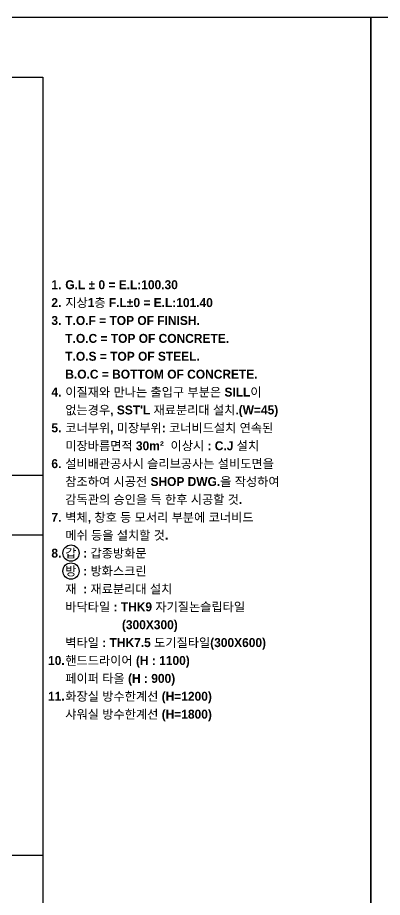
# Model space of a CAD drawing. Header units: millimetres. Extents: x 0 to 336000, y 0 to 30768.
# Drawn here: x 162074 to 168195, y 14950 to 29700 of the extents above; entities that cross this region are included whole.
import ezdxf
from ezdxf.enums import TextEntityAlignment as Align

# ---------------------------------------------------------------- set-up
doc = ezdxf.new("R2010")
doc.units = ezdxf.units.MM
doc.header["$LTSCALE"] = 50
doc.layers.get('Defpoints').update_dxf_attribs({"color": 153})
doc.layers.add('A-ANNO-SYMB', color=7, linetype='Continuous')
doc.layers.add('A-ANNO-TITL', color=7, linetype='Continuous')
doc.layers.add('G(그리드1)', color=185, linetype='Continuous', plot=False)
doc.layers.add('G(그리드2)', color=235, linetype='Continuous', plot=False)
doc.styles.add('2020음성 1차', font='나눔고딕Bold.ttf')

msp = doc.modelspace()

# ---------------------------------------------------------------- linework, layer by layer
at = {"layer": 'A-ANNO-SYMB'}
for centre in [(162970.4, 20721.8), (162970.4, 20421.8)]:
    msp.add_circle(centre, 136.9, dxfattribs=at)
at = {"layer": 'Defpoints'}
for points in [[(168000, 0), (168000, 29700), (126000, 29700), (126000, 0)], [(210000, 0), (210000, 29700), (168000, 29700), (168000, 0)], [(127025.2, 28700), (162500, 28700), (162500, 1000), (127025.2, 1000)]]:
    msp.add_lwpolyline(points, close=True, dxfattribs=at)
at = {"layer": 'G(그리드1)'}
for p, q in [((162500, 22025), (153331.3, 22025)), ((162500, 15650), (153331.3, 15650))]:
    msp.add_line(p, q, dxfattribs=at)
at = {"layer": 'G(그리드2)'}
msp.add_line((162500, 21025), (153331.3, 21025), dxfattribs=at)

# ---------------------------------------------------------------- texts
at = {"layer": 'A-ANNO-TITL', "style": '2020음성 1차'}
for s, p in [('1.', (162724.8, 25221.8)), ('2.', (162724.8, 24921.8)), ('3.', (162724.8, 24621.8)), ('4.', (162724.8, 23421.8)), ('5.', (162724.8, 22821.8)), ('6.', (162724.8, 22221.8)), ('7.', (162724.8, 21321.8)), ('8.', (162724.8, 20721.8)), ('10.', (162724.8, 18921.8)), ('11.', (162724.8, 18321.8))]:
    msp.add_text(s, height=150, dxfattribs=at).set_placement(p, align=Align.MIDDLE_CENTER)
for s, p in [('G.L %%P 0 = E.L:100.30', (162874.8, 25221.8)), ('지상1층 F.L%%P0 = E.L:101.40', (162874.8, 24921.8)), ('T.O.F = TOP OF FINISH.', (162874.8, 24621.8)), ('T.O.C = TOP OF CONCRETE.', (162874.8, 24321.8)), ('T.O.S = TOP OF STEEL.', (162874.8, 24021.8)), ('B.O.C = BOTTOM OF CONCRETE.', (162874.8, 23721.8)), ('이질재와 만나는 출입구 부분은 SILL이', (162874.8, 23421.8)), ("없는경우, SST'L 재료분리대 설치.(W=45)", (162874.8, 23121.8)), ('코너부위, 미장부위: 코너비드설치 연속된', (162874.8, 22821.8)), ('미장바름면적 30m²  이상시 : C.J 설치 ', (162874.8, 22521.8)), ('설비배관공사시 슬리브공사는 설비도면을', (162874.8, 22221.8)), ('참조하여 시공전 SHOP DWG.을 작성하여 ', (162874.8, 21921.8)), ('감독관의 승인을 득 한후 시공할 것.', (162874.8, 21621.8)), ('벽체, 창호 등 모서리 부분에 코너비드', (162874.8, 21321.8)), ('메쉬 등을 설치할 것.', (162874.8, 21021.8)), ('갑  : 갑종방화문', (162874.8, 20721.8)), ('방  : 방화스크린', (162874.8, 20421.8)), ('재  : 재료분리대 설치', (162874.8, 20121.8))]:
    msp.add_text(s, height=150, dxfattribs=at).set_placement(p, align=Align.MIDDLE_LEFT)
at = {"layer": 'A-ANNO-TITL', "color": 0, "style": '2020음성 1차'}
for s, p in [('바닥타일 : THK9 자기질논슬립타일', (162874.8, 19821.8)), ('(300X300)', (163824.8, 19521.8)), ('벽타일 : THK7.5 도기질타일(300X600)', (162874.8, 19221.8)), ('핸드드라이어 (H : 1100)', (162874.8, 18921.8)), ('페이퍼 타올 (H : 900)', (162874.8, 18621.8)), ('화장실 방수한계선 (H=1200)', (162874.8, 18321.8)), ('샤워실 방수한계선 (H=1800)', (162874.8, 18021.8))]:
    msp.add_text(s, height=150, dxfattribs=at).set_placement(p, align=Align.MIDDLE_LEFT)

doc.saveas('drawing.dxf')
